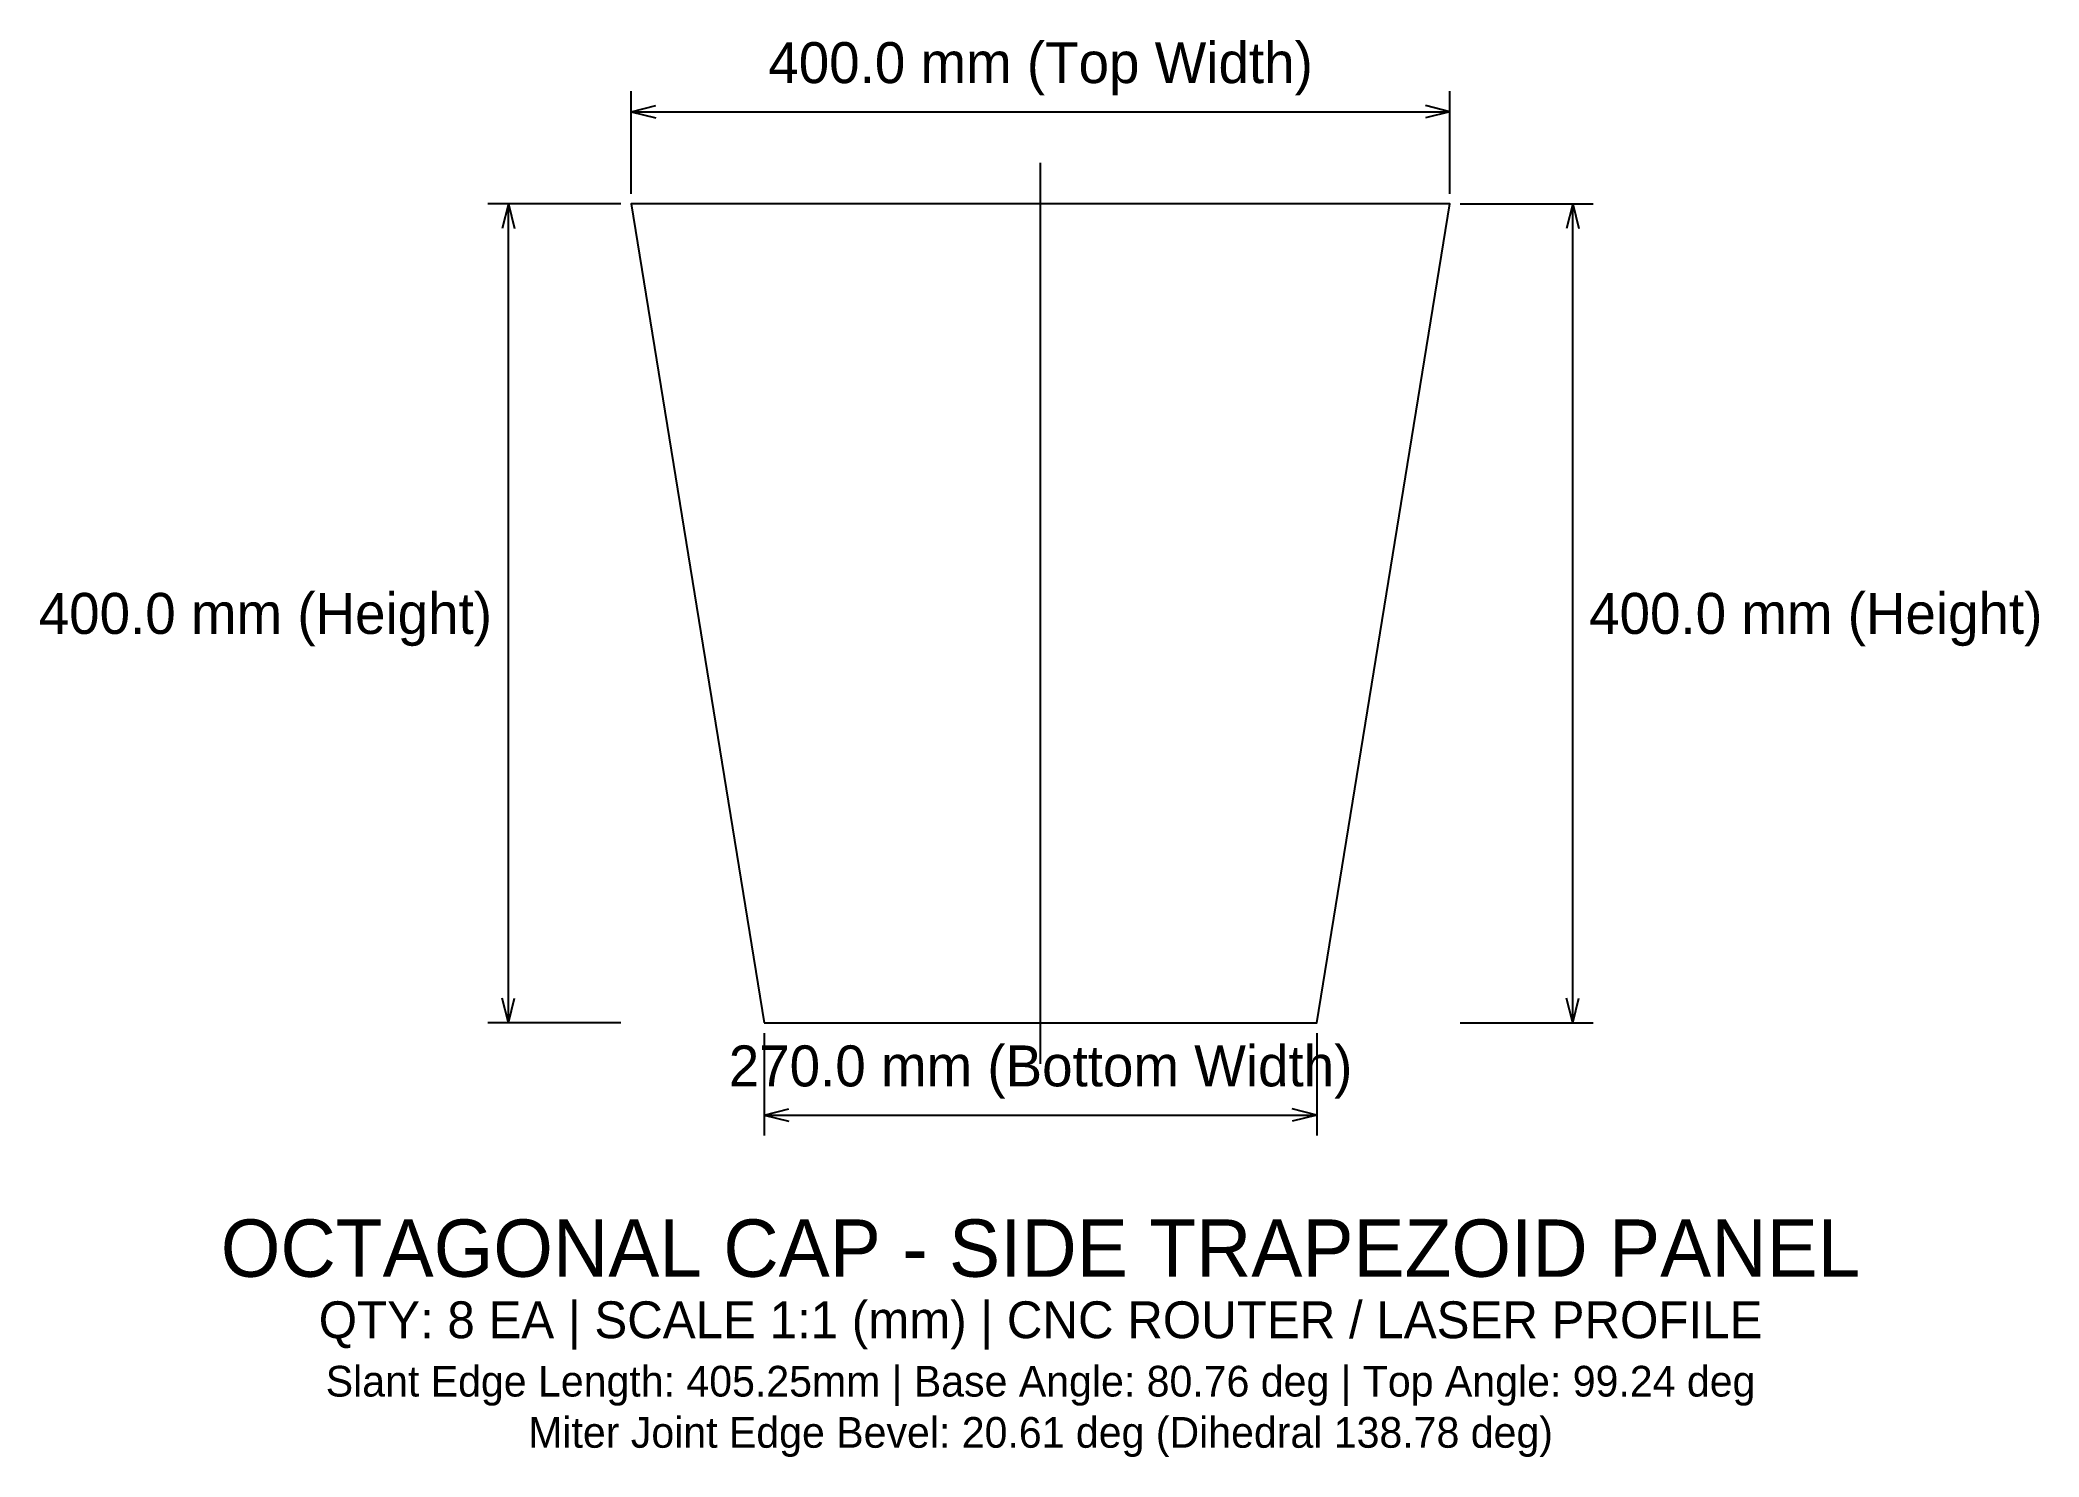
# Model space of a CAD drawing. Header units: metres. Extents: x -489 to 488, y -212 to 480.
import ezdxf
from ezdxf.enums import TextEntityAlignment as Align

# ---------------------------------------------------------------- set-up
doc = ezdxf.new("R2010")
doc.units = ezdxf.units.M
for name, color, linetype in [('CUT', 4, 'Continuous'), ('DIMENSION', 2, 'Continuous'), ('MARK_FOLD', 1, 'Continuous'), ('TEXT_LABEL', 7, 'Continuous')]:
    doc.layers.add(name, color=color, linetype=linetype)

msp = doc.modelspace()

# ---------------------------------------------------------------- linework, layer by layer
at = {"layer": 'CUT'}
msp.add_lwpolyline([(-135, 0), (135, 0), (200, 400), (-200, 400)], close=True, dxfattribs=at)
at = {"layer": 'DIMENSION'}
for p, q in [((-200, 405), (-200, 455)), ((200, 405), (200, 455)), ((-200, 445), (-188, 448)), ((-200, 445), (200, 445)), ((-200, 445), (-188, 442)), ((200, 445), (188, 448)), ((200, 445), (188, 442)), ((-205, 400), (-270, 400)), ((-260, 400), (-263, 388)), ((-260, 0), (-260, 400)), ((-260, 400), (-257, 388)), ((205, 400), (270, 400)), ((260, 400), (257, 388)), ((260, 0), (260, 400)), ((260, 400), (263, 388)), ((-260, 0), (-263, 12)), ((-260, 0), (-257, 12)), ((260, 0), (257, 12)), ((260, 0), (263, 12)), ((-205, 0), (-270, 0)), ((205, 0), (270, 0)), ((-135, -5), (-135, -55)), ((135, -5), (135, -55)), ((-135, -45), (-123, -42)), ((-135, -45), (135, -45)), ((-135, -45), (-123, -48)), ((135, -45), (123, -42)), ((135, -45), (123, -48))]:
    msp.add_line(p, q, dxfattribs=at)
at = {"layer": 'MARK_FOLD'}
msp.add_line((0, -20), (0, 420), dxfattribs=at)

# ---------------------------------------------------------------- texts
at = {"layer": 'DIMENSION'}
for s, p in [('400.0 mm (Top Width)', (0, 453)), ('270.0 mm (Bottom Width)', (0, -37))]:
    msp.add_text(s, height=20, dxfattribs=at).set_placement(p, align=Align.BOTTOM_CENTER)
msp.add_text('400.0 mm (Height)', height=20, dxfattribs=at).set_placement((-268, 200), align=Align.MIDDLE_RIGHT)
msp.add_text('400.0 mm (Height)', height=20, dxfattribs=at).set_placement((268, 200), align=Align.MIDDLE_LEFT)
at = {"layer": 'TEXT_LABEL'}
for s, height, p in [('OCTAGONAL CAP - SIDE TRAPEZOID PANEL', 28, (0, -110)), ('QTY: 8 EA | SCALE 1:1 (mm) | CNC ROUTER / LASER PROFILE', 18, (0, -145)), ('Slant Edge Length: 405.25mm | Base Angle: 80.76 deg | Top Angle: 99.24 deg', 15, (0, -175)), ('Miter Joint Edge Bevel: 20.61 deg (Dihedral 138.78 deg)', 15, (0, -200))]:
    msp.add_text(s, height=height, dxfattribs=at).set_placement(p, align=Align.MIDDLE_CENTER)

doc.saveas('drawing.dxf')
